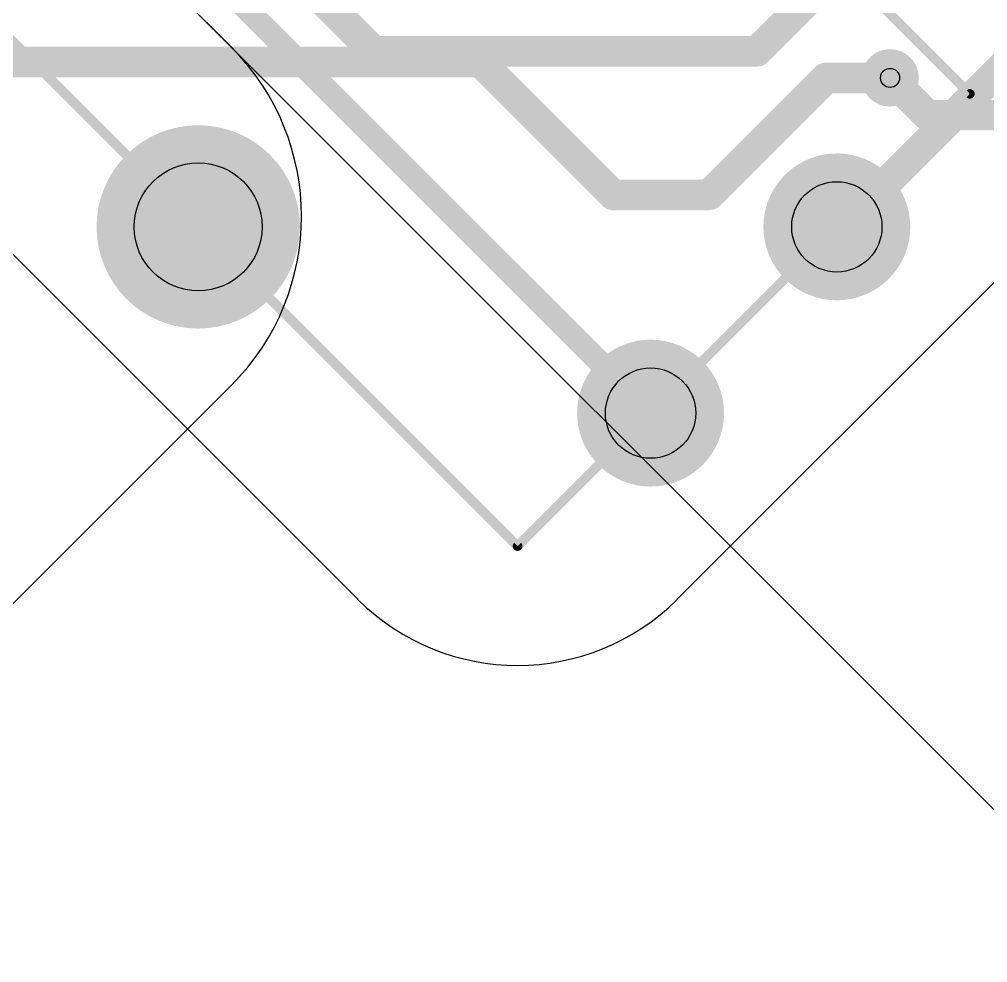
# Model space of a CAD drawing. Extents: x -76 to 580, y -41 to 95.
# Drawn here: x 161.67 to 174.54, y -8.36 to 4.17 of the extents above; entities that cross this region are included whole.
import ezdxf

# ---------------------------------------------------------------- set-up
doc = ezdxf.new("R2010")
doc.units = 0
for name, color, linetype in [('1', 22, 'CONTINUOUS'), ('16', 175, 'CONTINUOUS'), ('17', 82, 'CONTINUOUS'), ('18', 82, 'CONTINUOUS'), ('20', 7, 'CONTINUOUS'), ('23', 7, 'CONTINUOUS'), ('29', 253, 'CONTINUOUS'), ('30', 253, 'CONTINUOUS'), ('44', 253, 'CONTINUOUS'), ('51', 53, 'CONTINUOUS'), ('57', 253, 'CONTINUOUS')]:
    doc.layers.add(name, color=color, linetype=linetype)

# ---------------------------------------------------------------- blocks, each defined once
blk = doc.blocks.new('ROUNDP')
at = {"const_width": 0.5}
blk.add_lwpolyline([(0, -0.25, 1), (0, 0.25, 1), (0, -0.25)], format="xyb", dxfattribs=at)
blk = doc.blocks.new('ROUNDV')
at = {"const_width": 0.5}
blk.add_lwpolyline([(0, -0.25, 1), (0, 0.25, 1), (0, -0.25)], format="xyb", dxfattribs=at)

msp = doc.modelspace()

# ---------------------------------------------------------------- linework, layer by layer
at = {"layer": '1'}
for points, const_width in [([(170.0592, -1.0607), (159.4526, 9.5459)], 0.3048), ([(166.3822, 3.7477), (165.2509, 4.879)], 0.4064), ([(172.3219, 4.5962), (171.4734, 3.7477)], 0.4064), ([(171.4734, 3.7477), (166.3822, 3.7477)], 0.4064), ([(173.2412, 3.3941), (173.7361, 2.8991)], 0.4064), ([(176.4939, 2.8991), (173.7361, 2.8991)], 0.4064)]:
    msp.add_lwpolyline(points, dxfattribs=dict(at, const_width=const_width))
for points, const_width in [([(166.3822, 3.8493, 1), (166.3822, 3.6461)], 0.2032), ([(166.3104, 3.6758, 1), (166.4541, 3.8195)], 0.2032), ([(171.4016, 3.8195, 1), (171.5452, 3.6758)], 0.2032), ([(171.4734, 3.6461, 1), (171.4734, 3.8493)], 0.2032), ([(173.313, 3.466, 1), (173.1693, 3.3223)], 0.2032), ([(173.7361, 3.0007, 1), (173.7361, 2.7975)], 0.2032), ([(173.6643, 2.8273, 1), (173.808, 2.971)], 0.2032), ([(170.0053, -1.1145, 1), (170.1131, -1.0068)], 0.1524)]:
    msp.add_lwpolyline(points, format="xyb", dxfattribs=dict(at, const_width=const_width))
at = {"layer": '16', "const_width": 0.4064}
for points in [[(161.0082, 3.6062), (167.7964, 3.6062)], [(167.7964, 3.6062), (169.5642, 1.8385)], [(172.6048, 1.4142), (174.7968, 3.6062)], [(170.837, 1.8385), (172.3926, 3.3941)], [(172.3926, 3.3941), (173.2412, 3.3941)], [(169.5642, 1.8385), (170.837, 1.8385)], [(172.5341, 1.4142), (172.6048, 1.4142)]]:
    msp.add_lwpolyline(points, dxfattribs=at)
at = {"layer": '16', "const_width": 0.2032}
for points in [[(167.8683, 3.6781, 1), (167.7246, 3.5344)], [(167.7964, 3.5046, 1), (167.7964, 3.7078)], [(172.3926, 3.4957, 1), (172.3926, 3.2925)], [(172.4645, 3.3223, 1), (172.3208, 3.466)], [(173.2412, 3.2925, 1), (173.2412, 3.4957)], [(169.5642, 1.9401, 1), (169.5642, 1.7369)], [(169.4924, 1.7666, 1), (169.636, 1.9103)], [(170.7652, 1.9103, 1), (170.9088, 1.7666)], [(170.837, 1.7369, 1), (170.837, 1.9401)], [(172.534, 1.5158, 1), (172.5341, 1.3126)], [(172.5329, 1.4861, 1), (172.6766, 1.3424)], [(172.6048, 1.3126, 1), (172.6048, 1.5158)]]:
    msp.add_lwpolyline(points, format="xyb", dxfattribs=at)
at = {"layer": '20'}
for p, q in [((166.1701, -3.5355), (140.3607, 22.2739)), ((174.6554, 0.7071), (170.4127, -3.5355))]:
    msp.add_line(p, q, dxfattribs=at)
msp.add_arc((168.2914, -1.4142), 3, 225, 315, dxfattribs=at)
at = {"layer": '23'}
msp.add_point((174.3018, 3.182), dxfattribs=at)
at = {"layer": '44'}
for centre, radius in [((173.2412, 3.3941), 0.127), ((164.0488, 1.4142), 0.85), ((172.5341, 1.4142), 0.6), ((170.0592, -1.0607), 0.6)]:
    msp.add_circle(centre, radius, dxfattribs=at)
at = {"layer": '51', "const_width": 0.127}
for points in [[(174.3018, 3.182), (143.1891, 34.2947)], [(137.1787, 28.2843), (168.2914, -2.8284)], [(168.2914, -2.8284), (174.3018, 3.182)]]:
    msp.add_lwpolyline(points, dxfattribs=at)
at = {"layer": '51', "const_width": 0.0635}
for points in [[(174.3243, 3.1595, 1), (174.2794, 3.2044)], [(174.2794, 3.1595, 1), (174.3243, 3.2044)], [(168.269, -2.806, 1), (168.3139, -2.8509)], [(168.269, -2.8509, 1), (168.3139, -2.806)]]:
    msp.add_lwpolyline(points, format="xyb", dxfattribs=at)
at = {"layer": '57'}
for p, q in [((119.9783, 48.3131), (187.3656, -19.0742)), ((164.4907, 3.8007), (141.4214, 26.8701)), ((164.4907, -0.6894), (133.6255, -31.5546))]:
    msp.add_line(p, q, dxfattribs=at)
msp.add_arc((162.2457, 1.5556), 3.175, 315, 45, dxfattribs=at)

# ---------------------------------------------------------------- block references
at = {"layer": '17', "rotation": 135}
for p, xscale, yscale in [((164.0488, 1.4142), 2.55, 2.55), ((164.0488, 1.4142), 2.55, 2.55), ((172.5341, 1.4142), 1.8, 1.8), ((172.5341, 1.4142), 1.8, 1.8), ((170.0592, -1.0607), 1.8, 1.8), ((170.0592, -1.0607), 1.8, 1.8)]:
    msp.add_blockref('ROUNDP', p, dxfattribs=dict(at, xscale=xscale, yscale=yscale))
at = {"layer": '18', "xscale": 0.6096, "yscale": 0.6096}
msp.add_blockref('ROUNDV', (173.2412, 3.3941), dxfattribs=at)
msp.add_blockref('ROUNDV', (173.2412, 3.3941), dxfattribs=at)
at = {"layer": '29', "xscale": 0.762, "yscale": 0.762}
msp.add_blockref('ROUNDV', (173.2412, 3.3941), dxfattribs=at)
at = {"layer": '29', "rotation": 135}
for p, xscale, yscale in [((164.0488, 1.4142), 2.7024, 2.7024), ((172.5341, 1.4142), 1.9524, 1.9524), ((170.0592, -1.0607), 1.9524, 1.9524)]:
    msp.add_blockref('ROUNDP', p, dxfattribs=dict(at, xscale=xscale, yscale=yscale))
at = {"layer": '30', "xscale": 0.762, "yscale": 0.762}
msp.add_blockref('ROUNDV', (173.2412, 3.3941), dxfattribs=at)
at = {"layer": '30', "rotation": 135}
for p, xscale, yscale in [((164.0488, 1.4142), 2.7024, 2.7024), ((172.5341, 1.4142), 1.9524, 1.9524), ((170.0592, -1.0607), 1.9524, 1.9524)]:
    msp.add_blockref('ROUNDP', p, dxfattribs=dict(at, xscale=xscale, yscale=yscale))

doc.saveas('drawing.dxf')
